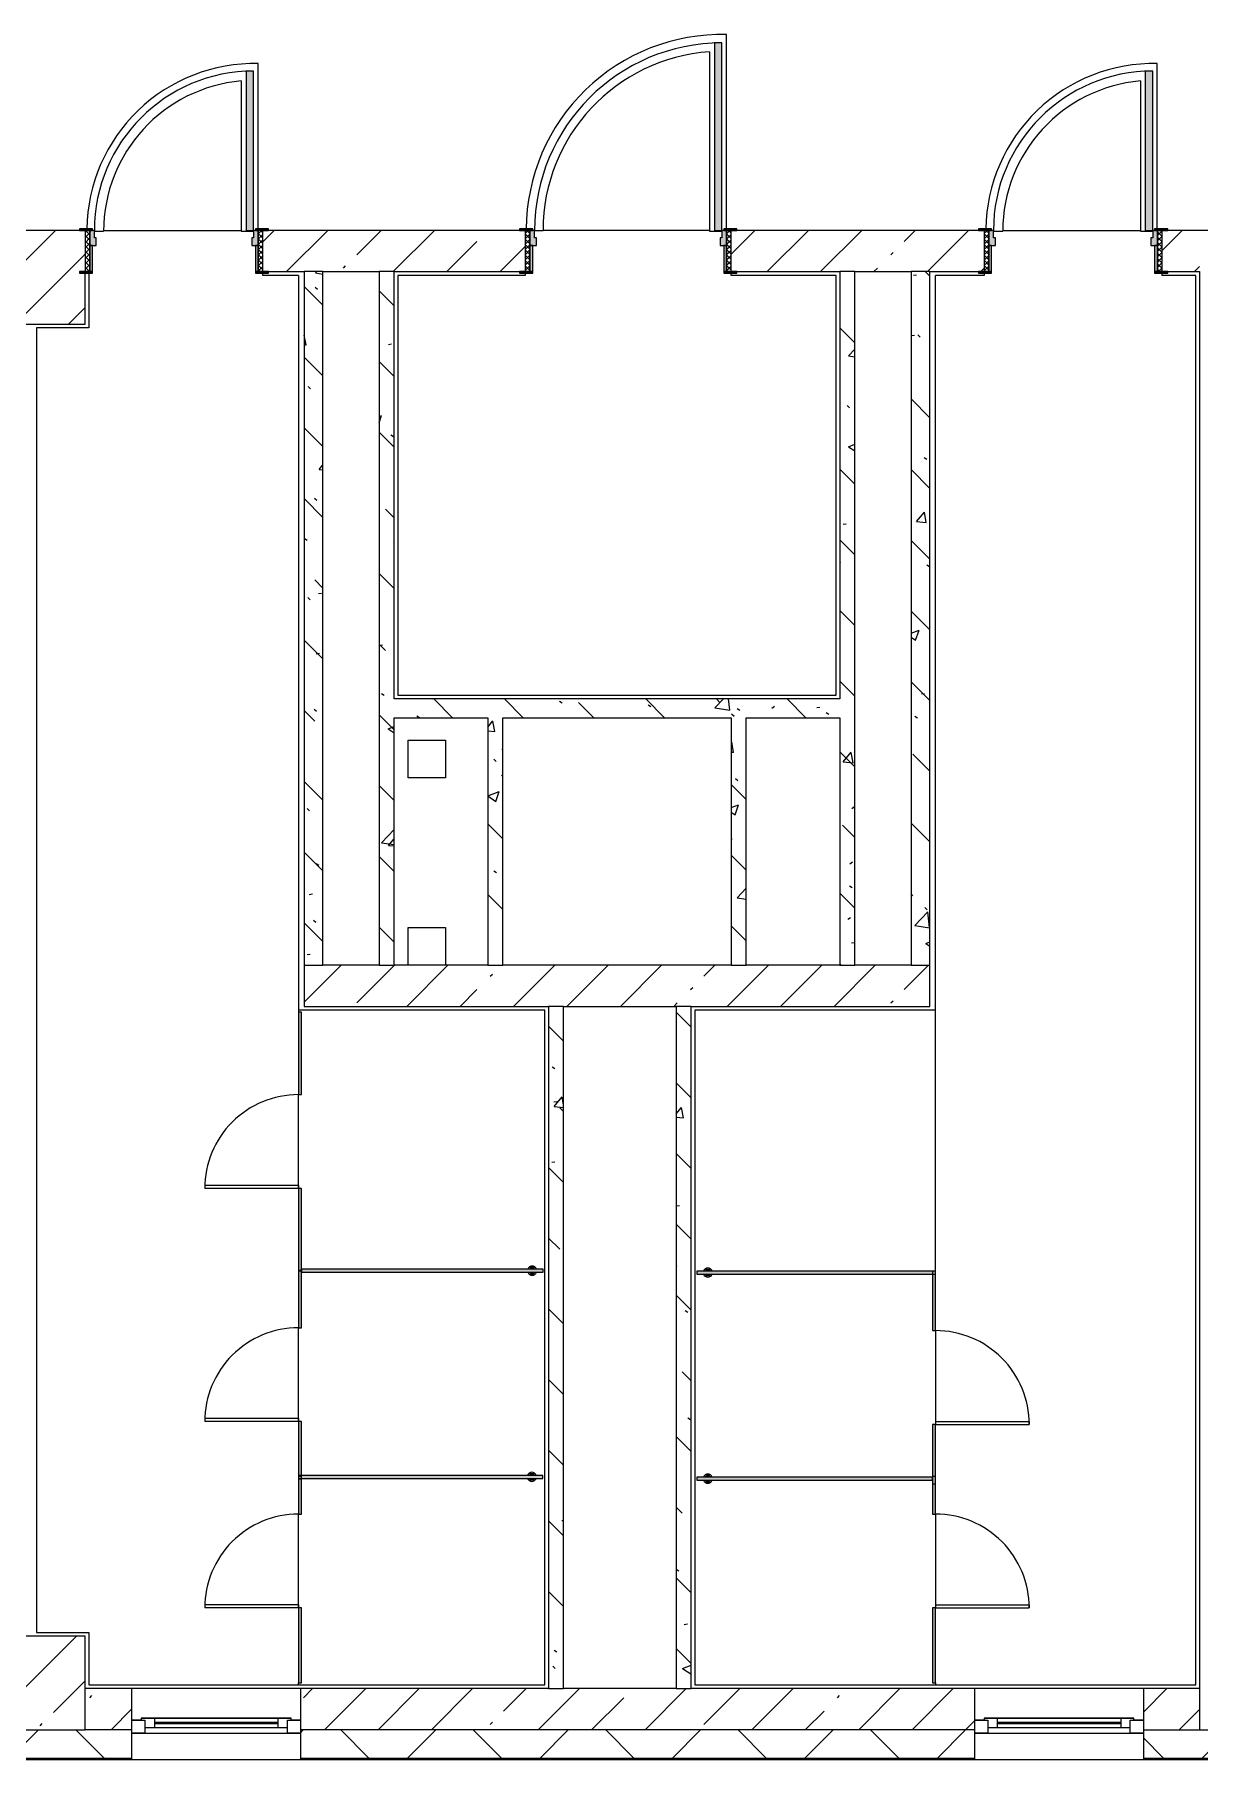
# Model space of a CAD drawing. Header units: millimetres. Extents: x -5507 to 191320, y -8553 to 29000.
# Drawn here: x 127980 to 134200, y -258 to 8945 of the extents above; entities that cross this region are included whole.
import ezdxf

# ---------------------------------------------------------------- set-up
doc = ezdxf.new("R2010")
doc.units = ezdxf.units.MM
for name, color, linetype, lineweight in [('A-DOOR', 7, 'Continuous', 5), ('A-GENM-1', 7, 'Continuous', 5), ('A-GLAZ-2', 7, 'Continuous', 5), ('A-WALL', 7, 'Continuous', 9), ('A-WALL-4', 7, 'Continuous', 5), ('I-WALL-2', 7, 'Continuous', 5), ('S-COLS-2', 7, 'Continuous', 5)]:
    doc.layers.add(name, color=color, linetype=linetype, lineweight=lineweight)
for name, color, linetype, lineweight, true_color in [('A-DOOR-1', 7, 'Continuous', 5, 0xaaaaaa), ('A-DOOR-2', 7, 'Continuous', 5, 0xe2e2e2), ('A-DOOR-FRAM-1', 7, 'Continuous', 5, 0xe2e2e2), ('A-DOOR-FRAM-2', 7, 'Continuous', 5, 0xaaaaaa), ('A-FLOR-2', 7, 'Continuous', 5, 0xaaaaaa), ('A-GENM-4', 7, 'Continuous', 5, 0xe2ddcd), ('I-WALL-4', 7, 'Continuous', 5, 0x787878)]:
    doc.layers.add(name, color=color, linetype=linetype, lineweight=lineweight, true_color=true_color)
pattern_1 = [(45, (62340, 0), (-285.1231, 285.1231), []), (45, (62625.1, 0), (-285.1231, 285.1231), [504.031, -100.806, 16.764, -84.042])]
pattern_2 = [(135, (62340, 0), (-377.1708, -377.1708), [533.4, -88.9, 17.78, -88.9]), (135, (62340, 376.94), (-377.1708, -377.1708), []), (50, (62340, 0), (637.6445, -55.7866), [66.675, -733.425]), (355, (62340, 0), (-123.3494, 668.699), [53.34, -586.74]), (100.451, (62393.1, -4.65), (514.299, 612.908), [56.665, -623.315]), (46.184, (62340, 177.8), (948.7764, -147.15), [100.012, -1100.137]), (96.636, (62419, 165.5), (830.909, 865.997), [84.998, -934.973]), (351.184, (62340, 177.8), (830.918, 865.988), [80.01, -880.11]), (21, (62428.9, 133.35), (530.6506, -357.9283), [66.675, -733.425]), (326, (62428.9, 133.35), (216.308, 644.6585), [53.34, -586.74]), (71.451, (62473.1, 103.5), (746.9596, 286.7243), [56.665, -623.315]), (37.5, (62339.98, 0), (10.8105, 295.9426), [16.764, -562.864, 16.764, -578.866, -588.962]), (37.5, (62339.98, 0), (10.8105, 295.9426), [-1175.258, 16.764, -572.198]), (7.5, (62339.98, 0), (233.8692, 350.6318), [16.764, -322.834, 16.764, -549.529, -224.472]), (7.5, (62339.98, 0), (233.8692, 350.6318), [-905.891, 16.764, -207.708]), (327.5, (62141.73, 0), (474.5678, -20.0513), [16.764, -205.486, 16.764, -676.656, -920.115]), (327.5, (62141.73, 0), (474.5678, -20.0513), [-915.67, 16.764, -903.351]), (317.5, (62052.83, 0), (518.4522, 88.9934), [16.764, -272.161, 16.764, -443.738, -653.415]), (317.5, (62052.83, 0), (518.4522, 88.9934), [-749.427, 16.764, -636.651])]

# ---------------------------------------------------------------- blocks, each defined once
blk = doc.blocks.new('BSC_Колонна _Прямоугольная - 500х500-V36-3_5_1_птичка')
at = {"layer": 'S-COLS-2'}
h = blk.add_hatch(dxfattribs=at)
h.set_pattern_fill('FP_53', color=256, style=0, pattern_type=2)
h.set_pattern_definition([(45, (-65660, -150), (-285.1231, 285.1231), []), (45, (-65374.88, -150), (-285.1231, 285.1231), [504.031, -100.806, 16.764, -84.042])])
h.paths.add_polyline_path([(250, -250), (250, 250), (-250, 250), (-250, -250)])
for p, q in [((250, 250), (-250, 250)), ((-250, 250), (-250, -250)), ((250, -250), (250, 250)), ((-250, -250), (250, -250))]:
    blk.add_line(p, q, dxfattribs=at)
blk = doc.blocks.new('BSC_Колонна _Прямоугольная - 500х500-V39-3_5_1_птичка')
at = {"layer": 'S-COLS-2'}
h = blk.add_hatch(dxfattribs=at)
h.set_pattern_fill('FP_56', color=256, style=0, pattern_type=2)
h.set_pattern_definition([(45, (-65660, -7650), (-285.1231, 285.1231), []), (45, (-65374.88, -7650), (-285.1231, 285.1231), [504.031, -100.806, 16.764, -84.042])])
h.paths.add_polyline_path([(250, -250), (250, 22), (220, 22), (220, 30), (250, 30), (250, 250), (-250, 250), (-250, -250), (220, -250)])
for p, q in [((220, 250), (-250, 250)), ((-250, 250), (-250, -250)), ((250, -250), (250, 22)), ((-250, -250), (250, -250))]:
    blk.add_line(p, q, dxfattribs=at)
blk = doc.blocks.new('120_Окно_СКБ_1Ст - 120_Окно_СКБ_1Ст 900х2500_h_-V54-3_5_1_птичка')
at = {"layer": 'A-GLAZ-2'}
for p, q in [((-450, -127), (-450, -57)), ((-450, -57), (-380, -57)), ((450, -57), (-450, -57)), ((-380, -57), (-380, -127)), ((380, -87), (-380, -87)), ((-380, -87), (-380, -127)), ((-330, -137), (-330, -87)), ((330, -137), (330, -87)), ((380, -127), (380, -57)), ((380, -57), (450, -57)), ((380, -127), (380, -87)), ((450, -57), (450, -127)), ((-380, -127), (-450, -127)), ((-450, -127), (-400, -127)), ((-380, -127), (-400, -127)), ((-400, -127), (-400, -137)), ((-400, -137), (400, -137)), ((400, -137), (-400, -137)), ((-330, -107), (330, -107)), ((330, -117), (-330, -117)), ((450, -127), (380, -127)), ((400, -127), (380, -127)), ((400, -127), (450, -127)), ((400, -137), (400, -127))]:
    blk.add_line(p, q, dxfattribs=at)
blk = doc.blocks.new('110_Дверь_СКБ_1Ст_Внутренняя1 - Д-7_л__950x2100h_Туалет-21784696-3_5_1_птичка')
at = {"layer": 'A-DOOR-1'}
h = blk.add_hatch(dxfattribs=at)
h.set_pattern_fill('FP_84', color=256, style=0, pattern_type=2)
h.set_pattern_definition([(135, (1826.41, 174.685), (-14.14214, -14.14214), []), (225, (1826.41, 174.685), (14.14214, -14.14214), [])])
h.paths.add_polyline_path([(487.5, -110), (487.5, 110), (462.5, 110), (462.5, -110)])
at = {"layer": 'A-DOOR-2'}
h = blk.add_hatch(color=256, dxfattribs=at)
h.paths.add_polyline_path([(427.5, 30), (462.5, 30), (462.5, 110), (437.5, 110), (437.5, 70), (427.5, 70)])
h.paths.add_polyline_path([(-402.5, 30), (-402.5, 70), (-412.5, 70), (-412.5, 110), (-437.5, 110), (-437.5, 30)])
at = {"layer": 'A-DOOR-FRAM-1'}
for points in [[(397.5, 110), (437.5, 110), (437.5, 960), (397.5, 960), (397.5, 539.7)], [(-422.5, 110), (-422.5, 118), (-492.5, 118), (-492.5, 110)], [(517.5, 110), (517.5, 118), (447.5, 118), (447.5, 110)], [(-422.5, -110), (-422.5, 30), (-437.5, 30), (-437.5, -110)], [(462.5, -110), (462.5, 30), (447.5, 30), (447.5, -110)], [(-422.5, -118), (-422.5, -110), (-492.5, -110), (-492.5, -118)], [(517.5, -118), (517.5, -110), (447.5, -110), (447.5, -118)]]:
    blk.add_hatch(color=256, dxfattribs=at).paths.add_polyline_path(points)
at = {"layer": 'A-DOOR-FRAM-2'}
h = blk.add_hatch(dxfattribs=at)
h.set_pattern_fill('FP_85', color=256, style=0, pattern_type=2)
h.set_pattern_definition([(45, (-296.384, 174.685), (-14.1421, 14.1421), []), (135, (-296.384, 174.685), (-14.1421, -14.1421), [])])
h.paths.add_polyline_path([(-437.5, -110), (-437.5, 110), (-462.5, 110), (-462.5, -110)])
at = {"layer": 'A-DOOR-1'}
for p, q in [((437.5, 960), (397.5, 960)), ((397.5, 960), (397.5, 110)), ((437.5, 110), (437.5, 960)), ((397.5, 110), (437.5, 110))]:
    blk.add_line(p, q, dxfattribs=at)
blk.add_arc((437.5, 110), 850, 90, 180, dxfattribs=at)
at = {"layer": 'A-DOOR-FRAM-2'}
for p, q in [((-422.5, 118), (-492.5, 118)), ((-492.5, 118), (-492.5, 110)), ((-492.5, 110), (-422.5, 110)), ((-437.5, 110), (-462.5, 110)), ((-462.5, 110), (-462.5, -110)), ((-412.5, 110), (-437.5, 110)), ((-437.5, 110), (-437.5, 30)), ((-437.5, -110), (-437.5, 110)), ((-422.5, 110), (-437.5, 110)), ((-437.5, 110), (-437.5, 109)), ((-437.5, 109), (-422.5, 109)), ((-422.5, 110), (-422.5, 118)), ((-422.5, 109), (-422.5, 110)), ((-412.5, 70), (-412.5, 110)), ((437.5, 110), (437.5, 70)), ((462.5, 110), (437.5, 110)), ((517.5, 118), (447.5, 118)), ((447.5, 118), (447.5, 110)), ((462.5, 110), (447.5, 110)), ((447.5, 110), (447.5, 109)), ((447.5, 110), (517.5, 110)), ((447.5, 109), (462.5, 109)), ((462.5, 30), (462.5, 110)), ((487.5, 110), (462.5, 110)), ((462.5, 110), (462.5, -110)), ((462.5, 109), (462.5, 110)), ((487.5, -110), (487.5, 110)), ((517.5, 110), (517.5, 118)), ((-437.5, 30), (-402.5, 30)), ((-422.5, 30), (-437.5, 30)), ((-437.5, 30), (-437.5, -110)), ((-422.5, -110), (-422.5, 30)), ((-402.5, 70), (-412.5, 70)), ((-402.5, 30), (-402.5, 70)), ((437.5, 70), (427.5, 70)), ((427.5, 70), (427.5, 30)), ((427.5, 30), (462.5, 30)), ((462.5, 30), (447.5, 30)), ((447.5, 30), (447.5, -110)), ((462.5, -110), (462.5, 30)), ((-422.5, -110), (-492.5, -110)), ((-492.5, -110), (-492.5, -118)), ((-492.5, -118), (-422.5, -118)), ((-462.5, -110), (-437.5, -110)), ((-437.5, -110), (-422.5, -110)), ((-422.5, -118), (-422.5, -110)), ((447.5, -110), (462.5, -110)), ((517.5, -110), (447.5, -110)), ((447.5, -110), (447.5, -118)), ((447.5, -118), (517.5, -118)), ((462.5, -110), (487.5, -110)), ((517.5, -118), (517.5, -110))]:
    blk.add_line(p, q, dxfattribs=at)
blk = doc.blocks.new('110_Дверь_СКБ_1Ст_Внутренняя1 - Д-4 1100x2100h_су мгн-V63-3_5_1_птичка')
at = {"layer": 'A-DOOR-1'}
h = blk.add_hatch(dxfattribs=at)
h.set_pattern_fill('FP_86', color=256, style=0, pattern_type=2)
h.set_pattern_definition([(135, (1751.41, 174.685), (-14.14214, -14.14214), []), (225, (1751.41, 174.685), (14.14214, -14.14214), [])])
h.paths.add_polyline_path([(562.5, -110), (562.5, 110), (537.5, 110), (537.5, -110)])
at = {"layer": 'A-DOOR-2'}
h = blk.add_hatch(color=256, dxfattribs=at)
h.paths.add_polyline_path([(502.5, 30), (537.5, 30), (537.5, 110), (512.5, 110), (512.5, 70), (502.5, 70)])
h.paths.add_polyline_path([(-477.5, 30), (-477.5, 70), (-487.5, 70), (-487.5, 110), (-512.5, 110), (-512.5, 30)])
at = {"layer": 'A-DOOR-FRAM-1'}
for points in [[(472.5, 110), (512.5, 110), (512.5, 1110), (472.5, 1110)], [(-497.5, 110), (-497.5, 118), (-567.5, 118), (-567.5, 110)], [(592.5, 110), (592.5, 118), (522.5, 118), (522.5, 110)], [(-497.5, -110), (-497.5, 30), (-512.5, 30), (-512.5, -110)], [(537.5, -110), (537.5, 30), (522.5, 30), (522.5, -110)], [(-497.5, -118), (-497.5, -110), (-567.5, -110), (-567.5, -118)], [(592.5, -118), (592.5, -110), (522.5, -110), (522.5, -118)]]:
    blk.add_hatch(color=256, dxfattribs=at).paths.add_polyline_path(points)
at = {"layer": 'A-DOOR-FRAM-2'}
h = blk.add_hatch(dxfattribs=at)
h.set_pattern_fill('FP_87', color=256, style=0, pattern_type=2)
h.set_pattern_definition([(45, (-371.384, 174.685), (-14.1421, 14.1421), []), (135, (-371.384, 174.685), (-14.1421, -14.1421), [])])
h.paths.add_polyline_path([(-512.5, -110), (-512.5, 110), (-537.5, 110), (-537.5, -110)])
at = {"layer": 'A-DOOR-1'}
for p, q in [((512.5, 1110), (472.5, 1110)), ((472.5, 1110), (472.5, 110)), ((512.5, 110), (512.5, 1110)), ((472.5, 110), (512.5, 110))]:
    blk.add_line(p, q, dxfattribs=at)
blk.add_arc((512.5, 110), 1000, 90, 180, dxfattribs=at)
at = {"layer": 'A-DOOR-FRAM-2'}
for p, q in [((-497.5, 118), (-567.5, 118)), ((-567.5, 118), (-567.5, 110)), ((-567.5, 110), (-497.5, 110)), ((-512.5, 110), (-537.5, 110)), ((-537.5, 110), (-537.5, -110)), ((-487.5, 110), (-512.5, 110)), ((-512.5, 110), (-512.5, 30)), ((-512.5, -110), (-512.5, 110)), ((-497.5, 110), (-512.5, 110)), ((-512.5, 110), (-512.5, 109)), ((-512.5, 109), (-497.5, 109)), ((-497.5, 110), (-497.5, 118)), ((-497.5, 109), (-497.5, 110)), ((-487.5, 70), (-487.5, 110)), ((512.5, 110), (512.5, 70)), ((537.5, 110), (512.5, 110)), ((592.5, 118), (522.5, 118)), ((522.5, 118), (522.5, 110)), ((537.5, 110), (522.5, 110)), ((522.5, 110), (522.5, 109)), ((522.5, 110), (592.5, 110)), ((522.5, 109), (537.5, 109)), ((537.5, 30), (537.5, 110)), ((562.5, 110), (537.5, 110)), ((537.5, 110), (537.5, -110)), ((537.5, 109), (537.5, 110)), ((562.5, -110), (562.5, 110)), ((592.5, 110), (592.5, 118)), ((-512.5, 30), (-477.5, 30)), ((-497.5, 30), (-512.5, 30)), ((-512.5, 30), (-512.5, -110)), ((-497.5, -110), (-497.5, 30)), ((-477.5, 70), (-487.5, 70)), ((-477.5, 30), (-477.5, 70)), ((512.5, 70), (502.5, 70)), ((502.5, 70), (502.5, 30)), ((502.5, 30), (537.5, 30)), ((537.5, 30), (522.5, 30)), ((522.5, 30), (522.5, -110)), ((537.5, -110), (537.5, 30)), ((-497.5, -110), (-567.5, -110)), ((-567.5, -110), (-567.5, -118)), ((-567.5, -118), (-497.5, -118)), ((-537.5, -110), (-512.5, -110)), ((-512.5, -110), (-497.5, -110)), ((-497.5, -118), (-497.5, -110)), ((522.5, -110), (537.5, -110)), ((592.5, -110), (522.5, -110)), ((522.5, -110), (522.5, -118)), ((522.5, -118), (592.5, -118)), ((537.5, -110), (562.5, -110)), ((592.5, -118), (592.5, -110))]:
    blk.add_line(p, q, dxfattribs=at)
blk = doc.blocks.new('131_Сантехническая перегородка_Дверь_ поз_4 - СД-1-V142-3_5_1_птичка')
at = {"layer": 'A-GENM-4'}
for points in [[(-190, -8), (250, -8), (250, 8), (-190, 8)], [(750, -8), (1190, -8), (1190, 8), (750, 8)]]:
    blk.add_hatch(color=256, dxfattribs=at).paths.add_polyline_path(points)
at = {"layer": 'A-DOOR'}
for p, q in [((266, 508), (250, 508)), ((250, 8), (250, 508)), ((266, 8), (266, 508)), ((266, 8), (250, 8))]:
    blk.add_line(p, q, dxfattribs=at)
blk.add_arc((250, 8), 500, 360, 90, dxfattribs=at)
at = {"layer": 'A-GENM-1'}
for p, q in [((250, 8), (-190, 8)), ((-190, 8), (-190, -8)), ((250, -8), (250, 8)), ((1190, 8), (750, 8)), ((750, 8), (750, -8)), ((1190, -8), (1190, 8)), ((-190, -8), (250, -8)), ((750, -8), (1190, -8))]:
    blk.add_line(p, q, dxfattribs=at)
blk = doc.blocks.new('131_Сантехническая перегородка_Дверь - СД-1-V143-3_5_1_птичка')
at = {"layer": 'A-GENM-4'}
for points in [[(0, -8), (317.3, -8), (317.3, 8), (0, 8)], [(817.3, -8), (1134.7, -8), (1134.7, 8), (817.3, 8)]]:
    blk.add_hatch(color=256, dxfattribs=at).paths.add_polyline_path(points)
at = {"layer": 'A-DOOR'}
for p, q in [((333.3, -8), (317.3, -8)), ((317.3, -8), (317.3, -508)), ((333.3, -8), (333.3, -508)), ((333.3, -508), (317.3, -508))]:
    blk.add_line(p, q, dxfattribs=at)
blk.add_arc((317.3, -8), 500, 270, 0, dxfattribs=at)
at = {"layer": 'A-GENM-1'}
for p, q in [((317.3, 8), (0, 8)), ((0, 8), (0, -8)), ((317.3, -8), (317.3, 8)), ((1134.7, 8), (817.3, 8)), ((817.3, 8), (817.3, -8)), ((1134.7, -8), (1134.7, 8)), ((0, -8), (317.3, -8)), ((817.3, -8), (1134.7, -8))]:
    blk.add_line(p, q, dxfattribs=at)
blk = doc.blocks.new('131_Сантехническая перегородка_Дверь - СД-1-V144-3_5_1_птичка')
at = {"layer": 'A-GENM-4'}
for points in [[(0, -8), (305.2, -8), (305.2, 8), (0, 8)], [(805.2, -8), (1110.4, -8), (1110.4, 8), (805.2, 8)]]:
    blk.add_hatch(color=256, dxfattribs=at).paths.add_polyline_path(points)
at = {"layer": 'A-DOOR'}
for p, q in [((321.2, 508), (305.2, 508)), ((305.2, 8), (305.2, 508)), ((321.2, 8), (321.2, 508)), ((321.2, 8), (305.2, 8))]:
    blk.add_line(p, q, dxfattribs=at)
blk.add_arc((305.2, 8), 500, 360, 90, dxfattribs=at)
at = {"layer": 'A-GENM-1'}
for p, q in [((305.2, 8), (0, 8)), ((0, 8), (0, -8)), ((305.2, -8), (305.2, 8)), ((1110.4, 8), (805.2, 8)), ((805.2, 8), (805.2, -8)), ((1110.4, -8), (1110.4, 8)), ((0, -8), (305.2, -8)), ((805.2, -8), (1110.4, -8))]:
    blk.add_line(p, q, dxfattribs=at)
blk = doc.blocks.new('131_Сантехническая перегородка_Дверь_сдвиг_ - СД-1-V145-3_5_1_птичка')
at = {"layer": 'A-GENM-4'}
for points in [[(0, -8), (400, -8), (400, 8), (0, 8)], [(900, -8), (1100, -8), (1100, 8), (900, 8)]]:
    blk.add_hatch(color=256, dxfattribs=at).paths.add_polyline_path(points)
at = {"layer": 'A-DOOR'}
for p, q in [((416, 508), (400, 508)), ((400, 8), (400, 508)), ((416, 8), (416, 508)), ((416, 8), (400, 8))]:
    blk.add_line(p, q, dxfattribs=at)
blk.add_arc((400, 8), 500, 360, 90, dxfattribs=at)
at = {"layer": 'A-GENM-1'}
for p, q in [((400, 8), (0, 8)), ((0, 8), (0, -8)), ((400, -8), (400, 8)), ((1100, 8), (900, 8)), ((900, 8), (900, -8)), ((1100, -8), (1100, 8)), ((0, -8), (400, -8)), ((900, -8), (1100, -8))]:
    blk.add_line(p, q, dxfattribs=at)
blk = doc.blocks.new('131_Сантехническая перегородка_Дверь_сдвиг_ - СД-1-V146-3_5_1_птичка')
at = {"layer": 'A-GENM-4'}
for points in [[(0, -8), (400, -8), (400, 8), (0, 8)], [(900, -8), (1100, -8), (1100, 8), (900, 8)]]:
    blk.add_hatch(color=256, dxfattribs=at).paths.add_polyline_path(points)
at = {"layer": 'A-DOOR'}
for p, q in [((416, -8), (400, -8)), ((400, -8), (400, -508)), ((416, -8), (416, -508)), ((416, -508), (400, -508))]:
    blk.add_line(p, q, dxfattribs=at)
blk.add_arc((400, -8), 500, 270, 0, dxfattribs=at)
at = {"layer": 'A-GENM-1'}
for p, q in [((400, 8), (0, 8)), ((0, 8), (0, -8)), ((400, -8), (400, 8)), ((1100, 8), (900, 8)), ((900, 8), (900, -8)), ((1100, -8), (1100, 8)), ((0, -8), (400, -8)), ((900, -8), (1100, -8))]:
    blk.add_line(p, q, dxfattribs=at)
blk = doc.blocks.new('131_Сантехническая перегородка - СП-4-V147-3_5_1_птичка')
at = {"layer": 'A-GENM-4'}
blk.add_hatch(color=256, dxfattribs=at).paths.add_polyline_path([(1330, -8), (1330, 8), (55.2, 8), (55.2, -8), (796.6, -8)])
at = {"layer": 'A-GENM-1'}
for p, q in [((1330, 8), (55.2, 8)), ((55.2, 8), (55.2, -8)), ((1330, -8), (1330, 8)), ((55.2, -8), (1330, -8))]:
    blk.add_line(p, q, dxfattribs=at)
at = {"layer": 'A-GENM-1', "flags": 128}
for points in [[(126.7, 8), (126.3, 8.5), (126, 9), (125.6, 9.5), (125.2, 9.9), (124.8, 10.4), (124.4, 10.8), (123.9, 11.2), (123.5, 11.6), (123, 12), (122.5, 12.3), (122, 12.7), (121.5, 13), (121, 13.3), (120.5, 13.6), (119.9, 13.8), (119.4, 14), (118.8, 14.3), (118.2, 14.4), (117.6, 14.6), (117, 14.7), (116.5, 14.9), (115.9, 14.9), (115.3, 15), (114.7, 15.1), (114.1, 15.1), (113.5, 15.1), (112.8, 15), (112.2, 15), (111.7, 14.9), (111.1, 14.8), (110.5, 14.7), (109.9, 14.5), (109.3, 14.4), (108.7, 14.2), (108.2, 13.9), (107.6, 13.7), (107.1, 13.4), (106.5, 13.2), (106, 12.9), (105.5, 12.5), (105, 12.2), (104.5, 11.8), (104.1, 11.4), (103.6, 11), (103.2, 10.6), (102.8, 10.2), (102.4, 9.7), (102, 9.3), (101.6, 8.8), (101.3, 8.3), (101.1, 8)], [(101.1, -8), (101.4, -8.5), (101.8, -9), (102.2, -9.5), (102.6, -9.9), (103, -10.4), (103.4, -10.8), (103.8, -11.2), (104.3, -11.6), (104.7, -12), (105.2, -12.3), (105.7, -12.7), (106.2, -13), (106.8, -13.3), (107.3, -13.6), (107.9, -13.8), (108.4, -14), (109, -14.3), (109.6, -14.4), (110.1, -14.6), (110.7, -14.7), (111.3, -14.9), (111.9, -14.9), (112.5, -15), (113.1, -15.1), (113.7, -15.1), (114.3, -15.1), (114.9, -15), (115.5, -15), (116.1, -14.9), (116.7, -14.8), (117.3, -14.7), (117.9, -14.5), (118.5, -14.4), (119, -14.2), (119.6, -13.9), (120.2, -13.7), (120.7, -13.4), (121.2, -13.2), (121.7, -12.9), (122.3, -12.5), (122.7, -12.2), (123.2, -11.8), (123.7, -11.4), (124.1, -11), (124.6, -10.6), (125, -10.2), (125.4, -9.7), (125.8, -9.3), (126.1, -8.8), (126.5, -8.3), (126.7, -8)]]:
    blk.add_lwpolyline(points, dxfattribs=at)
at = {"layer": 'A-GENM-1'}
for radius, start, end in [(24.6, 19.91127, 160.08873), (17.6, 45, 135), (17.6, 45, 135), (15.1, 45, 135), (24.6, 199.91127, 340.08873), (17.6, 225, 315), (17.6, 225, 315), (15.1, 225, 315)]:
    blk.add_arc((113.9, 0), radius, start, end, dxfattribs=at)
blk = doc.blocks.new('131_Сантехническая перегородка - СП-4-V148-3_5_1_птичка')
at = {"layer": 'A-GENM-4'}
blk.add_hatch(color=256, dxfattribs=at).paths.add_polyline_path([(1330, -8), (1330, 8), (71.3, 8), (71.3, -8), (812.7, -8)])
at = {"layer": 'A-GENM-1'}
for p, q in [((1330, 8), (71.3, 8)), ((71.3, 8), (71.3, -8)), ((1330, -8), (1330, 8)), ((71.3, -8), (1330, -8))]:
    blk.add_line(p, q, dxfattribs=at)
at = {"layer": 'A-GENM-1', "flags": 128}
for points in [[(142.8, 8), (142.5, 8.5), (142.1, 9), (141.8, 9.5), (141.4, 9.9), (141, 10.4), (140.5, 10.8), (140.1, 11.2), (139.6, 11.6), (139.2, 12), (138.7, 12.3), (138.2, 12.7), (137.7, 13), (137.1, 13.3), (136.6, 13.6), (136.1, 13.8), (135.5, 14), (134.9, 14.3), (134.4, 14.4), (133.8, 14.6), (133.2, 14.7), (132.6, 14.9), (132, 14.9), (131.4, 15), (130.8, 15.1), (130.2, 15.1), (129.6, 15.1), (129, 15), (128.4, 15), (127.8, 14.9), (127.2, 14.8), (126.6, 14.7), (126, 14.5), (125.4, 14.4), (124.9, 14.2), (124.3, 13.9), (123.8, 13.7), (123.2, 13.4), (122.7, 13.2), (122.2, 12.9), (121.7, 12.5), (121.2, 12.2), (120.7, 11.8), (120.2, 11.4), (119.8, 11), (119.3, 10.6), (118.9, 10.2), (118.5, 9.7), (118.1, 9.3), (117.8, 8.8), (117.4, 8.3), (117.3, 8)], [(117.3, -8), (117.6, -8.5), (117.9, -9), (118.3, -9.5), (118.7, -9.9), (119.1, -10.4), (119.5, -10.8), (120, -11.2), (120.4, -11.6), (120.9, -12), (121.4, -12.3), (121.9, -12.7), (122.4, -13), (122.9, -13.3), (123.5, -13.6), (124, -13.8), (124.6, -14), (125.1, -14.3), (125.7, -14.4), (126.3, -14.6), (126.9, -14.7), (127.5, -14.9), (128.1, -14.9), (128.7, -15), (129.3, -15.1), (129.9, -15.1), (130.5, -15.1), (131.1, -15), (131.7, -15), (132.3, -14.9), (132.9, -14.8), (133.4, -14.7), (134, -14.5), (134.6, -14.4), (135.2, -14.2), (135.7, -13.9), (136.3, -13.7), (136.8, -13.4), (137.4, -13.2), (137.9, -12.9), (138.4, -12.5), (138.9, -12.2), (139.4, -11.8), (139.8, -11.4), (140.3, -11), (140.7, -10.6), (141.1, -10.2), (141.5, -9.7), (141.9, -9.3), (142.3, -8.8), (142.6, -8.3), (142.8, -8)]]:
    blk.add_lwpolyline(points, dxfattribs=at)
at = {"layer": 'A-GENM-1'}
for radius, start, end in [(24.6, 19.91127, 160.08873), (17.6, 45, 135), (17.6, 45, 135), (15.1, 45, 135), (24.6, 199.91127, 340.08873), (17.6, 225, 315), (17.6, 225, 315), (15.1, 225, 315)]:
    blk.add_arc((130, 0), radius, start, end, dxfattribs=at)
blk = doc.blocks.new('131_Сантехническая перегородка - СП-4-V149-3_5_1_птичка')
at = {"layer": 'A-GENM-4'}
blk.add_hatch(color=256, dxfattribs=at).paths.add_polyline_path([(1330, 8), (39.9, 8), (39.9, -8), (1330, -8)])
at = {"layer": 'A-GENM-1'}
for p, q in [((1330, 8), (39.9, 8)), ((39.9, 8), (39.9, -8)), ((1330, -8), (1330, 8)), ((39.9, -8), (1330, -8))]:
    blk.add_line(p, q, dxfattribs=at)
at = {"layer": 'A-GENM-1', "flags": 128}
for points in [[(111.4, 8), (111, 8.5), (110.7, 9), (110.3, 9.5), (109.9, 9.9), (109.5, 10.4), (109.1, 10.8), (108.6, 11.2), (108.2, 11.6), (107.7, 12), (107.2, 12.3), (106.7, 12.7), (106.2, 13), (105.7, 13.3), (105.2, 13.6), (104.6, 13.8), (104, 14), (103.5, 14.3), (102.9, 14.4), (102.3, 14.6), (101.7, 14.7), (101.1, 14.9), (100.6, 14.9), (100, 15), (99.4, 15.1), (98.7, 15.1), (98.1, 15.1), (97.5, 15), (96.9, 15), (96.3, 14.9), (95.8, 14.8), (95.2, 14.7), (94.6, 14.5), (94, 14.4), (93.4, 14.2), (92.9, 13.9), (92.3, 13.7), (91.8, 13.4), (91.2, 13.2), (90.7, 12.9), (90.2, 12.5), (89.7, 12.2), (89.2, 11.8), (88.8, 11.4), (88.3, 11), (87.9, 10.6), (87.5, 10.2), (87.1, 9.7), (86.7, 9.3), (86.3, 8.8), (86, 8.3), (85.8, 8)], [(85.8, -8), (86.1, -8.5), (86.5, -9), (86.9, -9.5), (87.2, -9.9), (87.6, -10.4), (88.1, -10.8), (88.5, -11.2), (89, -11.6), (89.4, -12), (89.9, -12.3), (90.4, -12.7), (90.9, -13), (91.5, -13.3), (92, -13.6), (92.6, -13.8), (93.1, -14), (93.7, -14.3), (94.3, -14.4), (94.8, -14.6), (95.4, -14.7), (96, -14.9), (96.6, -14.9), (97.2, -15), (97.8, -15.1), (98.4, -15.1), (99, -15.1), (99.6, -15), (100.2, -15), (100.8, -14.9), (101.4, -14.8), (102, -14.7), (102.6, -14.5), (103.2, -14.4), (103.7, -14.2), (104.3, -13.9), (104.8, -13.7), (105.4, -13.4), (105.9, -13.2), (106.4, -12.9), (106.9, -12.5), (107.4, -12.2), (107.9, -11.8), (108.4, -11.4), (108.8, -11), (109.3, -10.6), (109.7, -10.2), (110.1, -9.7), (110.5, -9.3), (110.8, -8.8), (111.2, -8.3), (111.4, -8)]]:
    blk.add_lwpolyline(points, dxfattribs=at)
at = {"layer": 'A-GENM-1'}
for radius, start, end in [(24.6, 19.91127, 160.08873), (17.6, 45, 135), (17.6, 45, 135), (15.1, 45, 135), (24.6, 199.91127, 340.08873), (17.6, 225, 315), (17.6, 225, 315), (15.1, 225, 315)]:
    blk.add_arc((98.6, 0), radius, start, end, dxfattribs=at)
blk = doc.blocks.new('131_Сантехническая перегородка - СП-4-V150-3_5_1_птичка')
at = {"layer": 'A-GENM-4'}
blk.add_hatch(color=256, dxfattribs=at).paths.add_polyline_path([(1330, 8), (25.5, 8), (25.5, -8), (1330, -8)])
at = {"layer": 'A-GENM-1'}
for p, q in [((1330, 8), (25.5, 8)), ((25.5, 8), (25.5, -8)), ((1330, -8), (1330, 8)), ((25.5, -8), (1330, -8))]:
    blk.add_line(p, q, dxfattribs=at)
at = {"layer": 'A-GENM-1', "flags": 128}
for points in [[(97, 8), (96.7, 8.5), (96.3, 9), (95.9, 9.5), (95.5, 9.9), (95.1, 10.4), (94.7, 10.8), (94.3, 11.2), (93.8, 11.6), (93.3, 12), (92.9, 12.3), (92.4, 12.7), (91.8, 13), (91.3, 13.3), (90.8, 13.6), (90.2, 13.8), (89.7, 14), (89.1, 14.3), (88.5, 14.4), (88, 14.6), (87.4, 14.7), (86.8, 14.9), (86.2, 14.9), (85.6, 15), (85, 15.1), (84.4, 15.1), (83.8, 15.1), (83.2, 15), (82.6, 15), (82, 14.9), (81.4, 14.8), (80.8, 14.7), (80.2, 14.5), (79.6, 14.4), (79.1, 14.2), (78.5, 13.9), (77.9, 13.7), (77.4, 13.4), (76.9, 13.2), (76.4, 12.9), (75.8, 12.5), (75.3, 12.2), (74.9, 11.8), (74.4, 11.4), (74, 11), (73.5, 10.6), (73.1, 10.2), (72.7, 9.7), (72.3, 9.3), (72, 8.8), (71.6, 8.3), (71.4, 8)], [(71.4, -8), (71.8, -8.5), (72.1, -9), (72.5, -9.5), (72.9, -9.9), (73.3, -10.4), (73.7, -10.8), (74.1, -11.2), (74.6, -11.6), (75.1, -12), (75.6, -12.3), (76.1, -12.7), (76.6, -13), (77.1, -13.3), (77.6, -13.6), (78.2, -13.8), (78.7, -14), (79.3, -14.3), (79.9, -14.4), (80.5, -14.6), (81.1, -14.7), (81.6, -14.9), (82.2, -14.9), (82.8, -15), (83.4, -15.1), (84, -15.1), (84.6, -15.1), (85.2, -15), (85.8, -15), (86.4, -14.9), (87, -14.8), (87.6, -14.7), (88.2, -14.5), (88.8, -14.4), (89.4, -14.2), (89.9, -13.9), (90.5, -13.7), (91, -13.4), (91.6, -13.2), (92.1, -12.9), (92.6, -12.5), (93.1, -12.2), (93.6, -11.8), (94, -11.4), (94.5, -11), (94.9, -10.6), (95.3, -10.2), (95.7, -9.7), (96.1, -9.3), (96.5, -8.8), (96.8, -8.3), (97, -8)]]:
    blk.add_lwpolyline(points, dxfattribs=at)
at = {"layer": 'A-GENM-1'}
for radius, start, end in [(24.6, 19.91127, 160.08873), (17.6, 45, 135), (17.6, 45, 135), (15.1, 45, 135), (24.6, 199.91127, 340.08873), (17.6, 225, 315), (17.6, 225, 315), (15.1, 225, 315)]:
    blk.add_arc((84.2, 0), radius, start, end, dxfattribs=at)

msp = doc.modelspace()

# ---------------------------------------------------------------- hatches: boundary and pattern name
at = {"layer": 'A-WALL-4'}
h = msp.add_hatch(dxfattribs=at)
h.set_pattern_fill('FP_66', color=256, style=0, pattern_type=2)
h.set_pattern_definition([(45, (62340, 0), (-353.5534, 353.5534), []), (135, (62340, 0), (-353.5534, -353.5534), [])])
h.paths.add_polyline_path([(128250, -250), (128500, -250), (128500, -100), (127500, -100), (127500, -250), (127750, -250)])
h.paths.add_polyline_path([(138040, -250), (138040, -100), (133900, -100), (133900, -250), (137850.5, -250)])
h.paths.add_polyline_path([(129400, -250), (133000, -250), (133000, -100), (129400, -100)])
h.paths.add_polyline_path([(119250, -250), (120150, -250), (120150, -100), (118967.1, -100), (118967.1, -250), (119206.8, -250)])
h.paths.add_polyline_path([(126600, -250), (126600, -100), (126050, -100), (126050, -250)])
h.paths.add_polyline_path([(123950, -250), (123950, -100), (123250, -100), (123250, -250), (123867.7, -250)])
at = {"layer": 'I-WALL-2'}
h = msp.add_hatch(dxfattribs=at)
h.set_pattern_fill('FP_62', color=256, style=0, pattern_type=2)
h.set_pattern_definition(pattern_1)
h.paths.add_polyline_path([(129900, 7680), (130600, 7680), (130600, 7900), (129200, 7900), (129200, 7680), (129820, 7680)])
h.paths.add_polyline_path([(134121.8, 7680), (134200, 7680), (134200, 7900), (134000, 7900), (134000, 7680), (134030, 7680)])
h.paths.add_polyline_path([(131700, 7680), (133050, 7680), (133050, 7900), (131700, 7900), (131700, 7751.3)])
h = msp.add_hatch(dxfattribs=at)
h.set_pattern_fill('FP_62', color=256, style=0, pattern_type=2)
h.set_pattern_definition(pattern_1)
h.paths.add_polyline_path([(130805, 3760), (132760, 3760), (132760, 3980), (129420, 3980), (129420, 3760), (130725, 3760)])
h = msp.add_hatch(dxfattribs=at)
h.set_pattern_fill('FP_62', color=256, style=0, pattern_type=2)
h.set_pattern_definition(pattern_1)
h.paths.add_polyline_path([(133000, -100), (133000, 120), (129400, 120), (129400, -100), (132257.4, -100)])
h.paths.add_polyline_path([(134121.8, -100), (134200, -100), (134200, 120), (133900, 120), (133900, -100)])
h.paths.add_polyline_path([(128500, -100), (128500, 120), (128250, 120), (128250, -100)])
at = {"layer": 'I-WALL-4'}
h = msp.add_hatch(dxfattribs=at)
h.set_pattern_fill('FP_72', color=256, style=0, pattern_type=2)
h.set_pattern_definition(pattern_2)
h.paths.add_polyline_path([(129520, 3980), (129520, 7680), (129420, 7680), (129420, 3980)])
h = msp.add_hatch(dxfattribs=at)
h.set_pattern_fill('FP_72', color=256, style=0, pattern_type=2)
h.set_pattern_definition(pattern_2)
h.paths.add_polyline_path([(129820, 3980), (129900, 3980), (129900, 7680), (129820, 7680), (129820, 4280.5)])
h = msp.add_hatch(dxfattribs=at)
h.set_pattern_fill('FP_72', color=256, style=0, pattern_type=2)
h.set_pattern_definition(pattern_2)
h.paths.add_polyline_path([(132360, 3980), (132360, 7680), (132280, 7680), (132280, 3980)])
h = msp.add_hatch(dxfattribs=at)
h.set_pattern_fill('FP_72', color=256, style=0, pattern_type=2)
h.set_pattern_definition(pattern_2)
h.paths.add_polyline_path([(132760, 3980), (132760, 7680), (132660, 7680), (132660, 3980)])
h = msp.add_hatch(dxfattribs=at)
h.set_pattern_fill('FP_72', color=256, style=0, pattern_type=2)
h.set_pattern_definition(pattern_2)
h.paths.add_polyline_path([(132280, 5300), (132280, 5400), (129900, 5400), (129900, 5300), (131780, 5300)])
h = msp.add_hatch(dxfattribs=at)
h.set_pattern_fill('FP_72', color=256, style=0, pattern_type=2)
h.set_pattern_definition(pattern_2)
h.paths.add_polyline_path([(130480, 3980), (130480, 5300), (130400, 5300), (130400, 3980)])
h = msp.add_hatch(dxfattribs=at)
h.set_pattern_fill('FP_72', color=256, style=0, pattern_type=2)
h.set_pattern_definition(pattern_2)
h.paths.add_polyline_path([(131780, 3980), (131780, 5300), (131700, 5300), (131700, 3980)])
h = msp.add_hatch(dxfattribs=at)
h.set_pattern_fill('FP_72', color=256, style=0, pattern_type=2)
h.set_pattern_definition(pattern_2)
h.paths.add_polyline_path([(130805, 120), (130805, 3760), (130725, 3760), (130725, 120)])
h = msp.add_hatch(dxfattribs=at)
h.set_pattern_fill('FP_72', color=256, style=0, pattern_type=2)
h.set_pattern_definition(pattern_2)
h.paths.add_polyline_path([(131485.9, 120), (131485.9, 3760), (131405.9, 3760), (131405.9, 120)])

# ---------------------------------------------------------------- linework, layer by layer
at = {"layer": 'A-FLOR-2'}
for p, q in [((131674.2, 7908), (131674.2, 8944.7)), ((131584.2, 8852.7), (131584.2, 7895.1)), ((129174.2, 7908), (129174.2, 8789.8)), ((133974.2, 7908), (133974.2, 8789.8)), ((129084.2, 8697), (129084.2, 7895.1)), ((133884.2, 8697), (133884.2, 7895.1)), ((128300, 7895.1), (128349.2, 7895.1)), ((128349.5, 7900), (129084.2, 7900)), ((129084.2, 7895.1), (129150, 7895.1)), ((130650, 7900), (130695, 7900)), ((131584.2, 7900), (130695, 7900)), ((131584.2, 7895.1), (131650, 7895.1)), ((133100, 7895.1), (133149.2, 7895.1)), ((133149.5, 7900), (133884.2, 7900)), ((133884.2, 7895.1), (133950, 7895.1)), ((128270, 7672), (128270, 7380)), ((129200, 7660), (129200, 7672)), ((129389, 7660), (129200, 7660)), ((129389, 7660), (129389, 3729)), ((130600, 7660), (129920, 7660)), ((129920, 7660), (129920, 5420)), ((130600, 7672), (130600, 7660)), ((131700, 7660), (131700, 7672)), ((132260, 7660), (131700, 7660)), ((132260, 5420), (132260, 7660)), ((133050, 7660), (132791, 7660)), ((132791, 2347.5), (132791, 7660)), ((133050, 7672), (133050, 7660)), ((134000, 7660), (134000, 7672)), ((134180, 7660), (134000, 7660)), ((134180, 140), (134180, 7660)), ((128270, 7380), (127990, 7380)), ((127990, 7380), (127990, 420)), ((129920, 5420), (132260, 5420)), ((129975, 4980), (129975, 5180)), ((129975, 5180), (130175, 5180)), ((130175, 5180), (130175, 4980)), ((130175, 4980), (129975, 4980)), ((129975, 3980), (129975, 4180)), ((129975, 4180), (130175, 4180)), ((130175, 4180), (130175, 3980)), ((130705, 3740), (129389, 3740)), ((130705, 140), (130705, 3740)), ((131505, 3740), (131505, 140)), ((132791, 3740), (131505, 3740)), ((129389, 2789), (129389, 3289)), ((129389, 1545.2), (129389, 2045.2)), ((132791, 2030.1), (132791, 1530.1)), ((129389, 551), (129389, 1051)), ((132791, 1051), (132791, 551)), ((127990, 420), (128270, 420)), ((128270, 420), (128270, 140)), ((128270, 140), (130705, 140)), ((129389, 140), (129389, 151)), ((131505, 140), (134180, 140)), ((132791, 151), (132791, 140))]:
    msp.add_line(p, q, dxfattribs=at)
for centre, radius, start, end in [((131650, 7900), 1045, 88.67391, 179.56055), ((131650, 7900), 955, 93.9518, 180), ((129154.2, 7895.1), 895, 88.71954, 179.17007), ((133954.2, 7895.1), 895, 88.71954, 179.17007), ((129154.2, 7895.1), 805, 94.98854, 180), ((133954.2, 7895.1), 805, 94.98854, 180)]:
    msp.add_arc(centre, radius, start, end, dxfattribs=at)
at = {"layer": 'A-WALL'}
for p, q in [((129520, 7680), (129420, 7680)), ((129900, 7680), (129820, 7680)), ((132360, 7680), (132280, 7680)), ((132760, 7680), (132660, 7680)), ((129420, 3980), (129520, 3980)), ((129820, 3980), (129900, 3980)), ((130400, 3980), (130480, 3980)), ((131700, 3980), (131780, 3980)), ((132280, 3980), (132360, 3980)), ((132660, 3980), (132760, 3980)), ((130805, 3760), (130725, 3760)), ((131485.9, 3760), (131405.9, 3760)), ((130725, 120), (130805, 120)), ((131405.9, 120), (131485.9, 120)), ((128500, -100), (128250, -100)), ((133000, -100), (129400, -100)), ((133900, -100), (138040, -100)), ((127500, -250), (128500, -250)), ((127500, -253), (128500, -253)), ((129400, -250), (133000, -250)), ((129400, -253), (133000, -253)), ((133900, -250), (138190, -250)), ((133900, -253), (138193, -253))]:
    msp.add_line(p, q, dxfattribs=at)
at = {"layer": 'A-WALL-4'}
for p, q in [((128500, -258), (128500, -100)), ((129400, -100), (129400, -258)), ((133000, -258), (133000, -100)), ((133900, -100), (133900, -258)), ((126600, -258), (138198, -258))]:
    msp.add_line(p, q, dxfattribs=at)
at = {"layer": 'I-WALL-2'}
for p, q in [((130570, 7900), (129230, 7900)), ((133020, 7900), (131730, 7900)), ((134200, 7900), (134030, 7900)), ((134590, 7900), (134200, 7900)), ((129230, 7680), (129420, 7680)), ((129420, 7680), (129420, 3760)), ((129520, 3980), (129520, 7680)), ((129520, 7680), (129820, 7680)), ((129820, 7680), (129820, 3980)), ((129900, 5400), (129900, 7680)), ((129900, 7680), (130570, 7680)), ((131730, 7680), (132280, 7680)), ((132280, 7680), (132280, 5400)), ((132360, 3980), (132360, 7680)), ((132360, 7680), (132660, 7680)), ((132660, 7680), (132660, 3980)), ((132760, 3760), (132760, 7680)), ((132760, 7680), (133020, 7680)), ((134030, 7680), (134200, 7680)), ((134200, 7680), (134200, -100)), ((132280, 5400), (129900, 5400)), ((129900, 3980), (129900, 5300)), ((129900, 5300), (130400, 5300)), ((130400, 5300), (130400, 3980)), ((130480, 5300), (131700, 5300)), ((130480, 3980), (130480, 5300)), ((131700, 5300), (131700, 3980)), ((131780, 5300), (132280, 5300)), ((131780, 3980), (131780, 5300)), ((132280, 5300), (132280, 3980)), ((129820, 3980), (129520, 3980)), ((130400, 3980), (129900, 3980)), ((131700, 3980), (130480, 3980)), ((132280, 3980), (131780, 3980)), ((132660, 3980), (132360, 3980)), ((129420, 3760), (130725, 3760)), ((130725, 3760), (130725, 120)), ((130805, 3760), (131405.9, 3760)), ((130805, 120), (130805, 3760)), ((131405.9, 3760), (131405.9, 120)), ((131485.9, 3760), (132760, 3760)), ((131485.9, 120), (131485.9, 3760)), ((130725, 120), (128250, 120)), ((128500, -100), (128500, 120)), ((129400, 120), (129400, -100)), ((131405.9, 120), (130805, 120)), ((134200, 120), (131485.9, 120)), ((133000, -100), (133000, 120)), ((133900, 120), (133900, -100))]:
    msp.add_line(p, q, dxfattribs=at)

# ---------------------------------------------------------------- block references
at = {"layer": 'A-DOOR-1'}
for name, p in [('110_Дверь_СКБ_1Ст_Внутренняя1 - Д-4 1100x2100h_су мгн-V63-3_5_1_птичка', (131137.5, 7790)), ('110_Дверь_СКБ_1Ст_Внутренняя1 - Д-7_л__950x2100h_Туалет-21784696-3_5_1_птичка', (128712.5, 7790)), ('110_Дверь_СКБ_1Ст_Внутренняя1 - Д-7_л__950x2100h_Туалет-21784696-3_5_1_птичка', (133512.5, 7790))]:
    msp.add_blockref(name, p, dxfattribs=at)
at = {"layer": 'A-GENM-1'}
for name, p, rotation in [('131_Сантехническая перегородка_Дверь_ поз_4 - СД-1-V142-3_5_1_птичка', (129397, 2539), 89.99999999997657), ('131_Сантехническая перегородка_Дверь - СД-1-V144-3_5_1_птичка', (129397, 1240), 89.99999999997657), ('131_Сантехническая перегородка - СП-4-V149-3_5_1_птичка', (130735.3, 2350), 180), ('131_Сантехническая перегородка_Дверь - СД-1-V143-3_5_1_птичка', (132783, 1212.8), 90.00000000002345), ('131_Сантехническая перегородка_Дверь_сдвиг_ - СД-1-V145-3_5_1_птичка', (129397, 151), 89.99999999997657), ('131_Сантехническая перегородка - СП-4-V150-3_5_1_птичка', (130719.5, 1250), 180), ('131_Сантехническая перегородка_Дверь_сдвиг_ - СД-1-V146-3_5_1_птичка', (132783, 151), 90.00000000002345)]:
    msp.add_blockref(name, p, dxfattribs=dict(at, rotation=rotation))
for name, p in [('131_Сантехническая перегородка - СП-4-V147-3_5_1_птичка', (131460.8, 2340)), ('131_Сантехническая перегородка - СП-4-V148-3_5_1_птичка', (131444.6, 1240))]:
    msp.add_blockref(name, p, dxfattribs=at)
at = {"layer": 'A-GLAZ-2', "rotation": 180}
for p in [(128950, -175), (133450, -175)]:
    msp.add_blockref('120_Окно_СКБ_1Ст - 120_Окно_СКБ_1Ст 900х2500_h_-V54-3_5_1_птичка', p, dxfattribs=at)
at = {"layer": 'S-COLS-2'}
for name, p in [('BSC_Колонна _Прямоугольная - 500х500-V39-3_5_1_птичка', (128000, 7650)), ('BSC_Колонна _Прямоугольная - 500х500-V36-3_5_1_птичка', (128000, 150))]:
    msp.add_blockref(name, p, dxfattribs=at)

doc.saveas('drawing.dxf')
